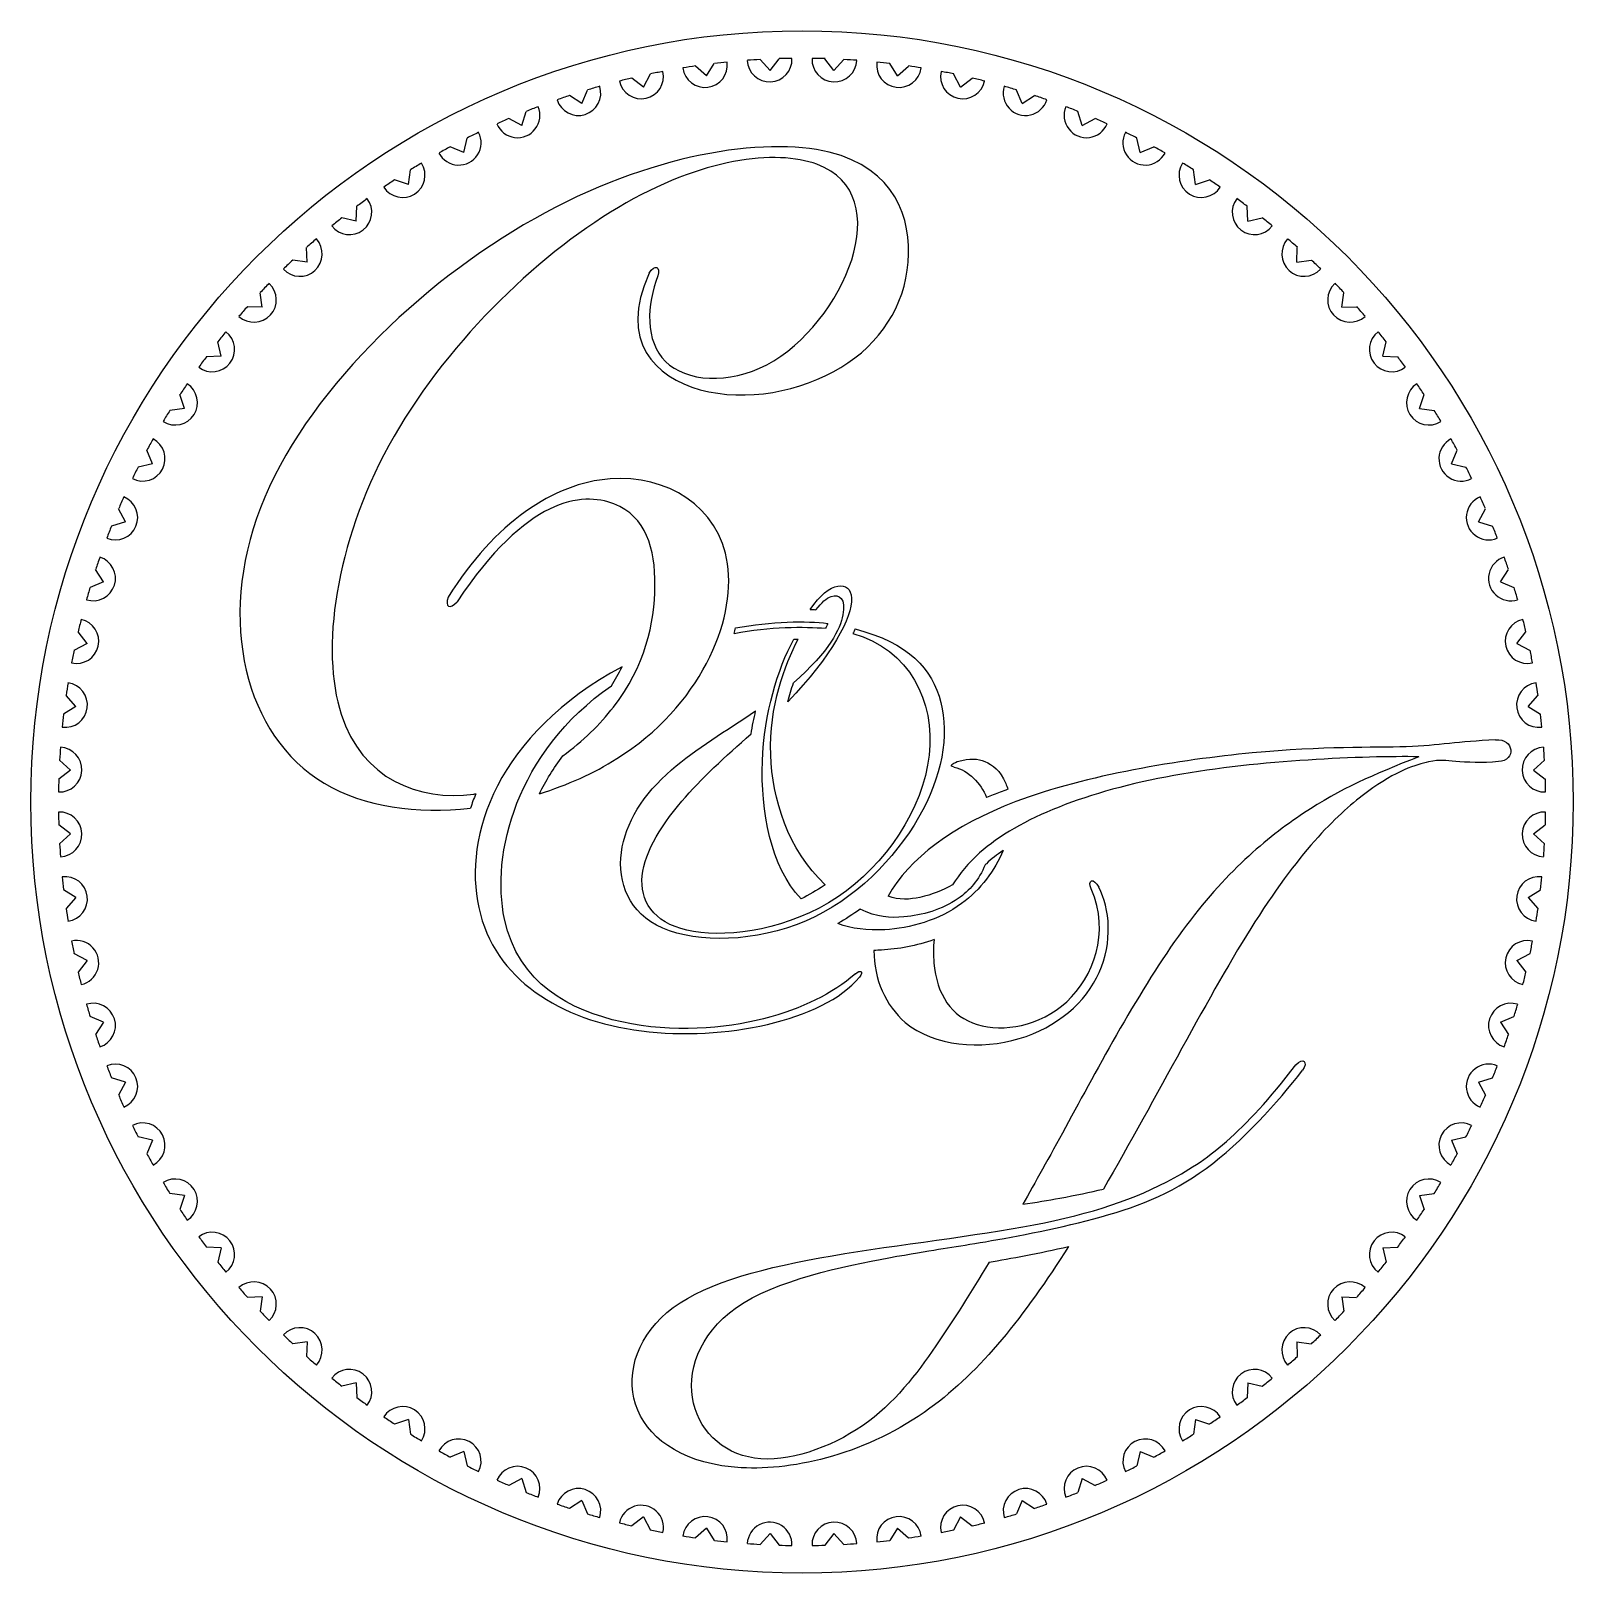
# Model space of a CAD drawing. Header units: millimetres. Extents: x 142 to 258, y 18 to 134.
import ezdxf

# ---------------------------------------------------------------- set-up
doc = ezdxf.new("R2010")
doc.units = ezdxf.units.MM
doc.layers.add('clamshell', color=178, linetype='Continuous', lineweight=25, true_color=0x000000)
doc.layers.add('exploded and trimmed', color=178, linetype='Continuous', lineweight=25, true_color=0x000000)

msp = doc.modelspace()

# ---------------------------------------------------------------- linework, layer by layer
at = {"layer": 'clamshell'}
for p, q in [((192.36, 130.77), (191.54, 131.52)), ((192.36, 130.77), (192.95, 131.7)), ((197.14, 131.19), (196.39, 132)), ((197.14, 131.19), (197.82, 132.07)), ((201.95, 131.19), (201.27, 132.07)), ((201.95, 131.19), (202.7, 132)), ((206.73, 130.77), (206.14, 131.7)), ((206.73, 130.77), (207.55, 131.52)), ((187.62, 129.94), (186.74, 130.61)), ((187.62, 129.94), (188.14, 130.92)), ((211.47, 129.94), (210.95, 130.92)), ((211.47, 129.94), (212.35, 130.61)), ((182.98, 128.69), (182.05, 129.29)), ((182.98, 128.69), (183.41, 129.71)), ((216.11, 128.69), (215.68, 129.71)), ((216.11, 128.69), (217.04, 129.29)), ((178.47, 127.05), (178.8, 128.1)), ((220.62, 127.05), (220.29, 128.1)), ((178.47, 127.05), (177.49, 127.56)), ((220.62, 127.05), (221.6, 127.56)), ((174.11, 125.02), (173.09, 125.44)), ((174.11, 125.02), (174.36, 126.1)), ((224.98, 125.02), (224.74, 126.1)), ((224.98, 125.02), (226, 125.44)), ((169.95, 122.62), (170.1, 123.71)), ((229.14, 122.62), (228.99, 123.71)), ((169.95, 122.62), (168.9, 122.95)), ((229.14, 122.62), (230.19, 122.95)), ((166.02, 119.86), (166.07, 120.97)), ((233.07, 119.86), (233.02, 120.97)), ((166.02, 119.86), (164.94, 120.1)), ((233.07, 119.86), (234.15, 120.1)), ((162.34, 116.77), (162.29, 117.88)), ((236.75, 116.77), (236.8, 117.88)), ((162.34, 116.77), (161.24, 116.91)), ((236.75, 116.77), (237.85, 116.91)), ((158.94, 113.37), (158.8, 114.47)), ((240.15, 113.37), (240.29, 114.47)), ((158.94, 113.37), (157.83, 113.42)), ((240.15, 113.37), (241.26, 113.42)), ((155.85, 109.69), (155.61, 110.77)), ((243.24, 109.69), (243.48, 110.77)), ((155.85, 109.69), (154.74, 109.64)), ((243.24, 109.69), (244.35, 109.64)), ((153.09, 105.76), (152.76, 106.81)), ((246, 105.76), (246.33, 106.81)), ((153.09, 105.76), (152, 105.61)), ((246, 105.76), (247.09, 105.61)), ((150.69, 101.6), (150.27, 102.62)), ((248.4, 101.6), (248.82, 102.62)), ((150.69, 101.6), (149.61, 101.36)), ((248.4, 101.6), (249.48, 101.36)), ((148.66, 97.24), (148.15, 98.22)), ((250.43, 97.24), (250.94, 98.22)), ((148.66, 97.24), (147.61, 96.91)), ((250.43, 97.24), (251.48, 96.91)), ((147.02, 92.73), (146.42, 93.66)), ((252.07, 92.73), (252.67, 93.66)), ((147.02, 92.73), (146, 92.3)), ((252.07, 92.73), (253.09, 92.3)), ((145.77, 88.09), (145.1, 88.97)), ((253.32, 88.09), (253.99, 88.97)), ((145.77, 88.09), (144.79, 87.57)), ((253.32, 88.09), (254.3, 87.57)), ((144.94, 83.35), (144.19, 84.17)), ((254.15, 83.35), (254.9, 84.17)), ((144.94, 83.35), (144.01, 82.76)), ((254.15, 83.35), (255.08, 82.76)), ((144.52, 78.57), (143.71, 79.32)), ((254.57, 78.57), (255.38, 79.32)), ((144.52, 78.57), (143.64, 77.89)), ((254.57, 78.57), (255.45, 77.89)), ((144.52, 73.76), (143.64, 74.44)), ((254.57, 73.76), (255.45, 74.44)), ((144.52, 73.76), (143.71, 73.01)), ((254.57, 73.76), (255.38, 73.01)), ((144.94, 68.98), (144.01, 69.57)), ((144.94, 68.98), (144.19, 68.16)), ((254.15, 68.98), (255.08, 69.57)), ((254.15, 68.98), (254.9, 68.16)), ((145.77, 64.24), (144.79, 64.76)), ((145.77, 64.24), (145.1, 63.36)), ((253.32, 64.24), (254.3, 64.76)), ((253.32, 64.24), (253.99, 63.36)), ((147.02, 59.6), (146, 60.03)), ((147.02, 59.6), (146.42, 58.67)), ((252.07, 59.6), (253.09, 60.03)), ((252.07, 59.6), (252.67, 58.67)), ((148.66, 55.09), (147.61, 55.42)), ((148.66, 55.09), (148.15, 54.11)), ((250.43, 55.09), (251.48, 55.42)), ((250.43, 55.09), (250.94, 54.11)), ((150.69, 50.73), (149.61, 50.98)), ((150.69, 50.73), (150.27, 49.71)), ((248.4, 50.73), (249.48, 50.98)), ((248.4, 50.73), (248.82, 49.71)), ((153.09, 46.57), (152, 46.72)), ((153.09, 46.57), (152.76, 45.52)), ((246, 46.57), (247.09, 46.72)), ((246, 46.57), (246.33, 45.52)), ((155.85, 42.64), (154.74, 42.69)), ((155.85, 42.64), (155.61, 41.56)), ((243.24, 42.64), (244.35, 42.69)), ((243.24, 42.64), (243.48, 41.56)), ((158.94, 38.96), (157.83, 38.91)), ((158.94, 38.96), (158.8, 37.86)), ((240.15, 38.96), (241.26, 38.91)), ((240.15, 38.96), (240.29, 37.86)), ((162.34, 35.56), (161.24, 35.42)), ((162.34, 35.56), (162.29, 34.45)), ((236.75, 35.56), (237.85, 35.42)), ((236.75, 35.56), (236.8, 34.45)), ((166.02, 32.47), (164.94, 32.23)), ((166.02, 32.47), (166.07, 31.36)), ((233.07, 32.47), (233.02, 31.36)), ((233.07, 32.47), (234.15, 32.23)), ((169.95, 29.71), (168.9, 29.38)), ((169.95, 29.71), (170.1, 28.62)), ((229.14, 29.71), (228.99, 28.62)), ((229.14, 29.71), (230.19, 29.38)), ((174.11, 27.31), (173.09, 26.89)), ((174.11, 27.31), (174.36, 26.23)), ((224.98, 27.31), (224.74, 26.23)), ((224.98, 27.31), (226, 26.89)), ((178.47, 25.28), (177.49, 24.77)), ((178.47, 25.28), (178.8, 24.23)), ((220.62, 25.28), (220.29, 24.23)), ((220.62, 25.28), (221.6, 24.77)), ((182.98, 23.64), (182.05, 23.04)), ((182.98, 23.64), (183.41, 22.62)), ((216.11, 23.64), (215.68, 22.62)), ((216.11, 23.64), (217.04, 23.04)), ((187.62, 22.39), (186.74, 21.72)), ((187.62, 22.39), (188.14, 21.41)), ((211.47, 22.39), (210.95, 21.41)), ((211.47, 22.39), (212.35, 21.72)), ((192.36, 21.56), (191.54, 20.81)), ((192.36, 21.56), (192.95, 20.63)), ((197.14, 21.14), (196.39, 20.33)), ((197.14, 21.14), (197.82, 20.26)), ((201.95, 21.14), (201.27, 20.26)), ((201.95, 21.14), (202.7, 20.33)), ((206.73, 21.56), (206.14, 20.63)), ((206.73, 21.56), (207.55, 20.81))]:
    msp.add_line(p, q, dxfattribs=at)
for centre, radius, start, end in [((187.45, 130.74), 1.68, 192.5, 12.5), ((199.55, 76.17), 55.93, 100.7813, 101.7694), ((192.25, 131.59), 1.68, 187.5, 7.5), ((199.55, 76.17), 55.93, 98.2306, 99.2187), ((199.55, 76.17), 55.93, 95.7813, 96.7694), ((197.11, 132.01), 1.68, 182.5, 2.5), ((199.55, 76.17), 55.93, 93.2306, 94.2187), ((199.55, 76.17), 55.93, 90.7813, 91.7694), ((199.55, 76.17), 55.93, 88.2306, 89.2187), ((201.98, 132.01), 1.68, 177.5, 357.5), ((199.55, 76.17), 55.93, 85.7813, 86.7694), ((206.84, 131.59), 1.68, 172.5, 352.5), ((199.55, 76.17), 55.93, 83.2306, 84.2187), ((199.55, 76.17), 55.93, 80.7813, 81.7694), ((211.64, 130.74), 1.68, 167.5, 347.5), ((199.55, 76.17), 55.93, 78.2306, 79.2187), ((182.73, 129.48), 1.68, 197.5, 17.5), ((199.55, 76.17), 55.93, 105.7813, 106.7694), ((199.55, 76.17), 55.93, 103.2306, 104.2187), ((199.55, 76.17), 55.93, 75.7813, 76.7694), ((216.36, 129.48), 1.68, 162.5, 342.5), ((199.55, 76.17), 55.93, 73.2306, 74.2187), ((199.55, 76.17), 55.93, 108.2306, 109.2187), ((199.55, 76.17), 55.93, 70.7813, 71.7694), ((178.15, 127.81), 1.68, 202.5, 22.5), ((199.55, 76.17), 55.93, 110.7813, 111.7694), ((220.94, 127.81), 1.68, 157.5, 337.5), ((199.55, 76.17), 55.93, 68.2306, 69.2187), ((173.73, 125.75), 1.68, 207.5, 27.5), ((199.55, 76.17), 55.93, 115.7813, 116.7694), ((199.55, 76.17), 55.93, 113.2306, 114.2187), ((199.55, 76.17), 55.93, 65.7813, 66.7694), ((225.36, 125.75), 1.68, 152.5, 332.5), ((199.55, 76.17), 55.93, 63.2306, 64.2187), ((199.55, 76.17), 55.93, 118.2306, 119.2187), ((199.55, 76.17), 55.93, 60.7813, 61.7694), ((169.51, 123.31), 1.68, 212.5, 32.5), ((199.55, 76.17), 55.93, 120.7813, 121.7694), ((229.58, 123.31), 1.68, 147.5, 327.5), ((199.55, 76.17), 55.93, 58.2306, 59.2187), ((199.55, 76.17), 55.93, 123.2306, 124.2187), ((199.55, 76.17), 55.93, 55.7813, 56.7694), ((165.51, 120.52), 1.68, 217.5, 37.5), ((199.55, 76.17), 55.93, 125.7813, 126.7694), ((233.58, 120.52), 1.68, 142.5, 322.5), ((199.55, 76.17), 55.93, 53.2306, 54.2187), ((199.55, 76.17), 55.93, 128.2306, 129.2187), ((199.55, 76.17), 55.93, 50.7813, 51.7694), ((161.78, 117.38), 1.68, 222.5, 42.5), ((199.55, 76.17), 55.93, 130.7813, 131.7694), ((237.31, 117.38), 1.68, 137.5, 317.5), ((199.55, 76.17), 55.93, 48.2306, 49.2187), ((199.55, 76.17), 55.93, 133.2306, 134.2187), ((199.55, 76.17), 55.93, 45.7813, 46.7694), ((158.33, 113.93), 1.68, 227.5, 47.5), ((199.55, 76.17), 55.93, 135.7813, 136.7694), ((240.76, 113.93), 1.68, 132.5, 312.5), ((199.55, 76.17), 55.93, 43.2306, 44.2187), ((199.55, 76.17), 55.93, 138.2306, 139.2187), ((199.55, 76.17), 55.93, 40.7813, 41.7694), ((155.19, 110.2), 1.68, 232.5, 52.5), ((199.55, 76.17), 55.93, 140.7813, 141.7694), ((243.9, 110.2), 1.68, 127.5, 307.5), ((199.55, 76.17), 55.93, 38.2306, 39.2187), ((199.55, 76.17), 55.93, 143.2306, 144.2187), ((199.55, 76.17), 55.93, 35.7813, 36.7694), ((152.4, 106.2), 1.68, 237.5, 57.5), ((199.55, 76.17), 55.93, 145.7813, 146.7694), ((246.69, 106.2), 1.68, 122.5, 302.5), ((199.55, 76.17), 55.93, 33.2306, 34.2187), ((199.55, 76.17), 55.93, 148.2306, 149.2187), ((199.55, 76.17), 55.93, 30.7813, 31.7694), ((149.96, 101.98), 1.68, 242.5, 62.5), ((199.55, 76.17), 55.93, 150.7813, 151.7694), ((249.13, 101.98), 1.68, 117.5, 297.5), ((199.55, 76.17), 55.93, 28.2306, 29.2187), ((199.55, 76.17), 55.93, 153.2306, 154.2187), ((199.55, 76.17), 55.93, 25.7813, 26.7694), ((147.9, 97.56), 1.68, 247.5, 67.5), ((199.55, 76.17), 55.93, 155.7813, 156.7694), ((251.19, 97.56), 1.68, 112.5, 292.5), ((199.55, 76.17), 55.93, 23.2306, 24.2187), ((199.55, 76.17), 55.93, 158.2306, 159.2187), ((199.55, 76.17), 55.93, 20.7813, 21.7694), ((146.23, 92.98), 1.68, 252.5, 72.5), ((199.55, 76.17), 55.93, 160.7813, 161.7694), ((252.86, 92.98), 1.68, 107.5, 287.5), ((199.55, 76.17), 55.93, 18.2306, 19.2187), ((199.55, 76.17), 55.93, 163.2306, 164.2187), ((199.55, 76.17), 55.93, 15.7813, 16.7694), ((144.97, 88.26), 1.68, 257.5, 77.5), ((199.55, 76.17), 55.93, 165.7813, 166.7694), ((254.12, 88.26), 1.68, 102.5, 282.5), ((199.55, 76.17), 55.93, 13.2306, 14.2187), ((199.55, 76.17), 55.93, 168.2306, 169.2187), ((199.55, 76.17), 55.93, 10.7813, 11.7694), ((144.12, 83.46), 1.68, 262.5, 82.5), ((199.55, 76.17), 55.93, 170.7813, 171.7694), ((254.97, 83.46), 1.68, 97.5, 277.5), ((199.55, 76.17), 55.93, 8.2306, 9.2187), ((199.55, 76.17), 55.93, 173.2306, 174.2187), ((199.55, 76.17), 55.93, 5.7813, 6.7694), ((143.7, 78.6), 1.68, 267.5, 87.5), ((199.55, 76.17), 55.93, 175.7813, 176.7694), ((255.39, 78.6), 1.68, 92.5, 272.5), ((199.55, 76.17), 55.93, 3.2306, 4.2187), ((199.55, 76.17), 55.93, 178.2306, 179.2187), ((199.55, 76.17), 55.93, 0.7813, 1.7694), ((199.55, 76.17), 55.93, 180.7813, 181.7694), ((143.7, 73.73), 1.68, 272.5, 92.5), ((255.39, 73.73), 1.68, 87.5, 267.5), ((199.55, 76.17), 55.93, 358.2306, 359.2187), ((199.55, 76.17), 55.93, 183.2306, 184.2187), ((199.55, 76.17), 55.93, 355.7813, 356.7694), ((144.12, 68.87), 1.68, 277.5, 97.5), ((199.55, 76.17), 55.93, 185.7813, 186.7694), ((254.97, 68.87), 1.68, 82.5, 262.5), ((199.55, 76.17), 55.93, 353.2306, 354.2187), ((199.55, 76.17), 55.93, 188.2306, 189.2187), ((199.55, 76.17), 55.93, 350.7813, 351.7694), ((144.97, 64.07), 1.68, 282.5, 102.5), ((199.55, 76.17), 55.93, 190.7813, 191.7694), ((254.12, 64.07), 1.68, 77.5, 257.5), ((199.55, 76.17), 55.93, 348.2306, 349.2187), ((199.55, 76.17), 55.93, 193.2306, 194.2187), ((199.55, 76.17), 55.93, 345.7813, 346.7694), ((146.23, 59.35), 1.68, 287.5, 107.5), ((199.55, 76.17), 55.93, 195.7813, 196.7694), ((252.86, 59.35), 1.68, 72.5, 252.5), ((199.55, 76.17), 55.93, 343.2306, 344.2187), ((199.55, 76.17), 55.93, 198.2306, 199.2187), ((199.55, 76.17), 55.93, 340.7813, 341.7694), ((147.9, 54.77), 1.68, 292.5, 112.5), ((199.55, 76.17), 55.93, 200.7813, 201.7694), ((251.19, 54.77), 1.68, 67.5, 247.5), ((199.55, 76.17), 55.93, 338.2306, 339.2187), ((199.55, 76.17), 55.93, 203.2306, 204.2187), ((199.55, 76.17), 55.93, 335.7813, 336.7694), ((149.96, 50.35), 1.68, 297.5, 117.5), ((199.55, 76.17), 55.93, 205.7813, 206.7694), ((249.13, 50.35), 1.68, 62.5, 242.5), ((199.55, 76.17), 55.93, 333.2306, 334.2187), ((199.55, 76.17), 55.93, 208.2306, 209.2187), ((199.55, 76.17), 55.93, 330.7813, 331.7694), ((152.4, 46.13), 1.68, 302.5, 122.5), ((246.69, 46.13), 1.68, 57.5, 237.5), ((199.55, 76.17), 55.93, 210.7813, 211.7694), ((199.55, 76.17), 55.93, 328.2306, 329.2187), ((199.55, 76.17), 55.93, 213.2306, 214.2187), ((199.55, 76.17), 55.93, 325.7813, 326.7694), ((155.19, 42.13), 1.68, 307.5, 127.5), ((199.55, 76.17), 55.93, 215.7813, 216.7694), ((243.9, 42.13), 1.68, 52.5, 232.5), ((199.55, 76.17), 55.93, 323.2306, 324.2187), ((199.55, 76.17), 55.93, 218.2306, 219.2187), ((199.55, 76.17), 55.93, 320.7813, 321.7694), ((158.33, 38.4), 1.68, 312.5, 132.5), ((199.55, 76.17), 55.93, 220.7813, 221.7694), ((240.76, 38.4), 1.68, 47.5, 227.5), ((199.55, 76.17), 55.93, 318.2306, 319.2187), ((199.55, 76.17), 55.93, 223.2306, 224.2187), ((199.55, 76.17), 55.93, 315.7813, 316.7694), ((161.78, 34.95), 1.68, 317.5, 137.5), ((199.55, 76.17), 55.93, 225.7813, 226.7694), ((237.31, 34.95), 1.68, 42.5, 222.5), ((199.55, 76.17), 55.93, 313.2306, 314.2187), ((199.55, 76.17), 55.93, 228.2306, 229.2187), ((199.55, 76.17), 55.93, 310.7813, 311.7694), ((165.51, 31.81), 1.68, 322.5, 142.5), ((199.55, 76.17), 55.93, 230.7813, 231.7694), ((233.58, 31.81), 1.68, 37.5, 217.5), ((199.55, 76.17), 55.93, 308.2306, 309.2187), ((199.55, 76.17), 55.93, 233.2306, 234.2187), ((199.55, 76.17), 55.93, 305.7813, 306.7694), ((169.51, 29.02), 1.68, 327.5, 147.5), ((229.58, 29.02), 1.68, 32.5, 212.5), ((199.55, 76.17), 55.93, 235.7813, 236.7694), ((199.55, 76.17), 55.93, 303.2306, 304.2187), ((199.55, 76.17), 55.93, 238.2306, 239.2187), ((173.73, 26.58), 1.68, 332.5, 152.5), ((225.36, 26.58), 1.68, 27.5, 207.5), ((199.55, 76.17), 55.93, 300.7813, 301.7694), ((199.55, 76.17), 55.93, 240.7813, 241.7694), ((199.55, 76.17), 55.93, 298.2306, 299.2187), ((199.55, 76.17), 55.93, 243.2306, 244.2187), ((178.15, 24.52), 1.68, 337.5, 157.5), ((220.94, 24.52), 1.68, 22.5, 202.5), ((199.55, 76.17), 55.93, 295.7813, 296.7694), ((199.55, 76.17), 55.93, 245.7813, 246.7694), ((182.73, 22.85), 1.68, 342.5, 162.5), ((216.36, 22.85), 1.68, 17.5, 197.5), ((199.55, 76.17), 55.93, 293.2306, 294.2187), ((199.55, 76.17), 55.93, 248.2306, 249.2187), ((199.55, 76.17), 55.93, 250.7813, 251.7694), ((187.45, 21.59), 1.68, 347.5, 167.5), ((211.64, 21.59), 1.68, 12.5, 192.5), ((199.55, 76.17), 55.93, 288.2306, 289.2187), ((199.55, 76.17), 55.93, 290.7813, 291.7694), ((199.55, 76.17), 55.93, 253.2306, 254.2187), ((192.25, 20.74), 1.68, 352.5, 172.5), ((206.84, 20.74), 1.68, 7.5, 187.5), ((199.55, 76.17), 55.93, 285.7813, 286.7694), ((199.55, 76.17), 55.93, 255.7813, 256.7694), ((199.55, 76.17), 55.93, 258.2306, 259.2187), ((199.55, 76.17), 55.93, 260.7813, 261.7694), ((197.11, 20.32), 1.68, 357.5, 177.5), ((201.98, 20.32), 1.68, 2.5, 182.5), ((199.55, 76.17), 55.93, 278.2306, 279.2187), ((199.55, 76.17), 55.93, 280.7813, 281.7694), ((199.55, 76.17), 55.93, 283.2306, 284.2187), ((199.55, 76.17), 55.93, 263.2306, 264.2187), ((199.55, 76.17), 55.93, 265.7813, 266.7694), ((199.55, 76.17), 55.93, 268.2306, 269.2187), ((199.55, 76.17), 55.93, 270.7813, 271.7694), ((199.55, 76.17), 55.93, 273.2306, 274.2187), ((199.55, 76.17), 55.93, 275.7813, 276.7694)]:
    msp.add_arc(centre, radius, start, end, dxfattribs=at)
at = {"layer": 'exploded and trimmed'}
msp.add_circle((199.55, 76.17), 58, dxfattribs=at)
for points, knots in [([(188.04, 115.93), (185.75, 110.8), (191.18, 105.44), (203.62, 107.82), (209.08, 116.3), (205.26, 127.59), (179.45, 123.55), (153.43, 98.43), (158.71, 76.78), (170.6, 75.26), (174.61, 75.7)], [0, 0, 0, 0, 1, 2, 3, 4, 5, 6, 7, 7.504733, 7.504733, 7.504733, 7.504733]), ([(188.71, 115.73), (187.86, 113.6), (187.6, 108.03), (197.25, 107.29), (204.81, 117.12), (203.2, 125.92), (186.41, 123.96), (165.56, 103.57), (162.2, 79.64), (170.77, 76.16), (174.96, 76.78), (175.01, 76.79)], [0, 0, 0, 0, 1, 2, 3, 4, 5, 6, 7, 8, 8.012881, 8.012881, 8.012881, 8.012881]), ([(179.79, 76.78), (181.9, 77.44), (191.13, 81.6), (197.28, 96.08), (185.36, 103.14), (176.4, 97.16), (172.94, 91.57)], [7.723934, 7.723934, 7.723934, 7.723934, 8, 9, 10, 11, 11, 11, 11]), ([(181.56, 79.64), (183.05, 80.72), (187.43, 84.99), (189.19, 92.87), (187.14, 100.01), (178.83, 99.06), (173.61, 91.23)], [8.573219, 8.573219, 8.573219, 8.573219, 9, 10, 11, 12, 12, 12, 12]), ([(200.15, 90.64), (201.62, 92.84), (204.85, 92.88), (201.79, 87.16), (198.48, 83.71)], [0.112441, 0.112441, 0.112441, 0.112441, 1, 1.929209, 1.929209, 1.929209, 1.929209]), ([(200.59, 90.63), (201.02, 91.18), (202.13, 92.1), (203.26, 91.02), (201.65, 87.53), (198.9, 85.12)], [2.482658, 2.482658, 2.482658, 2.482658, 3, 4, 4.889259, 4.889259, 4.889259, 4.889259]), ([(203.54, 89.18), (207.55, 88.15), (211.15, 84.2), (209.56, 75.04), (200.51, 65.68), (187.27, 65.47), (184.88, 72.47), (188.77, 78.54), (193.88, 81.54), (196.06, 83.01)], [0, 0, 0, 0, 1, 2, 3, 4, 5, 6, 6.848989, 6.848989, 6.848989, 6.848989]), ([(203.37, 88.84), (207.65, 87.64), (211.47, 79.84), (203.02, 67.23), (189.76, 65.32), (186.32, 70.02), (189.79, 75.91), (193.77, 79.6), (195.71, 81.28)], [0, 0, 0, 0, 1, 2, 3, 4, 5, 5.83541, 5.83541, 5.83541, 5.83541]), ([(199.48, 68.88), (197.17, 71.3), (195.7, 79.67), (197.71, 86.12), (198.92, 88.41)], [0.116681, 0.116681, 0.116681, 0.116681, 1, 1.877795, 1.877795, 1.877795, 1.877795]), ([(201.29, 69.94), (198.47, 72.59), (196, 80.67), (198.25, 86.42), (199.25, 88.42)], [0.103932, 0.103932, 0.103932, 0.103932, 1, 1.996398, 1.996398, 1.996398, 1.996398]), ([(251.71, 80.84), (248.87, 80.71), (246.16, 80.11), (235.12, 80.49), (214.53, 77.17), (207.59, 71.89), (206.02, 69.08)], [0, 0, 0, 0, 1, 2, 3, 3.899421, 3.899421, 3.899421, 3.899421]), ([(245.94, 79.57), (241.8, 79.63), (226.2, 79.02), (214.34, 74.36), (211.38, 70.76), (210.87, 69.93)], [0, 0, 0, 0, 1, 2, 2.290193, 2.290193, 2.290193, 2.290193]), ([(211.21, 79.2), (212.23, 79.49), (213.26, 79.38), (214.55, 78.49), (214.98, 77.28), (215.03, 77.12)], [0, 0, 0, 0, 1, 2, 2.141026, 2.141026, 2.141026, 2.141026]), ([(245.94, 79.57), (242.5, 78.22), (237.62, 76.11), (228.19, 68.18), (220.17, 53.1), (217.07, 47.53), (216.15, 45.91)], [0, 0, 0, 0, 1, 2, 3, 3.509296, 3.509296, 3.509296, 3.509296]), ([(251.92, 79.2), (250.75, 79.09), (248.26, 79.2), (247.25, 79.46), (242.73, 78.05), (234.42, 70.07), (226.15, 53.83), (222.21, 47.05)], [0, 0, 0, 0, 1, 2, 3, 4, 4.967542, 4.967542, 4.967542, 4.967542]), ([(215.03, 77.12), (214.83, 77.05), (214.29, 76.85), (213.76, 76.64), (213.43, 76.5)], [2.9638806, 2.9638806, 2.9638806, 2.9638806, 3, 3.0660223, 3.0660223, 3.0660223, 3.0660223]), ([(214.67, 72.52), (214.06, 71.06), (211.69, 67.79), (206.19, 66.25), (203.29, 66.64), (202.24, 67.02)], [3.158483, 3.158483, 3.158483, 3.158483, 4, 5, 5.681549, 5.681549, 5.681549, 5.681549]), ([(214.67, 72.52), (214.21, 72.2), (213.76, 71.84), (213.35, 71.47), (213.32, 71.44)], [1.8692829, 1.8692829, 1.8692829, 1.8692829, 2, 2.0105862, 2.0105862, 2.0105862, 2.0105862]), ([(213.32, 71.44), (212.86, 70.31), (211.08, 68.31), (207.43, 67.35), (205.19, 67.48), (203.91, 68.11)], [1.315743, 1.315743, 1.315743, 1.315743, 2, 3, 3.769041, 3.769041, 3.769041, 3.769041]), ([(201.29, 69.94), (201.26, 69.92), (200.67, 69.52), (200.07, 69.17), (199.48, 68.88)], [1.9922364, 1.9922364, 1.9922364, 1.9922364, 2, 2.1544096, 2.1544096, 2.1544096, 2.1544096]), ([(204.95, 65), (204.96, 62.85), (207.12, 57.88), (216.55, 57.31), (223.08, 63.01), (222.73, 68.17), (221.86, 69.75)], [4.324087, 4.324087, 4.324087, 4.324087, 5, 6, 7, 8, 8, 8, 8]), ([(210.87, 69.93), (210.11, 69.53), (208.76, 68.93), (206.83, 68.76), (206.02, 69.08)], [2.356765, 2.356765, 2.356765, 2.356765, 3, 3.50636, 3.50636, 3.50636, 3.50636]), ([(209.48, 65.82), (209.42, 65.21), (209.42, 62.03), (211.9, 58.39), (220.21, 59.73), (222.73, 66.29), (221.3, 69.63)], [2.774298, 2.774298, 2.774298, 2.774298, 3, 4, 5, 6, 6, 6, 6]), ([(209.48, 65.82), (208.19, 65.35), (206.49, 65.05), (205.14, 65.01), (204.95, 65)], [4.3936348, 4.3936348, 4.3936348, 4.3936348, 5, 5.1013763, 5.1013763, 5.1013763, 5.1013763]), ([(219.59, 42.73), (216.29, 37.52), (208.94, 28.23), (193.61, 24.57), (185.46, 29.82), (187.7, 38.65), (200.06, 42.15), (217.39, 44.01), (227.25, 47.06), (232.72, 51.23), (236.69, 56.39)], [5.182627, 5.182627, 5.182627, 5.182627, 6, 7, 8, 9, 10, 11, 12, 13, 13, 13, 13]), ([(213.61, 41.55), (212.21, 39.21), (209.74, 35.29), (204.87, 28.71), (195.28, 25.33), (189.86, 30.87), (193.11, 39.44), (208.82, 42.44), (211.74, 42.77), (221.82, 44.63), (229.94, 47.61), (235.33, 53.57), (237.2, 55.99)], [4.036366, 4.036366, 4.036366, 4.036366, 5, 6, 7, 8, 9, 10, 11, 12, 13, 14, 14, 14, 14]), ([(216.15, 45.91), (217.12, 46.06), (219.28, 46.41), (221.19, 46.81), (222.21, 47.05)], [10.8033363, 10.8033363, 10.8033363, 10.8033363, 11, 11.2560948, 11.2560948, 11.2560948, 11.2560948])]:
    msp.add_open_spline(points, degree=3, knots=knots, dxfattribs=at)
for points in [[(188.04, 115.93), (188.49, 116.66), (188.93, 116.44), (188.71, 115.73)], [(172.94, 91.57), (172.66, 90.84), (173.07, 90.62), (173.61, 91.23)], [(200.15, 90.64), (200.3, 90.64), (200.45, 90.63), (200.59, 90.63)], [(194.44, 88.84), (197.09, 89.36), (199.75, 89.37), (201.32, 89.23)], [(194.55, 89.26), (197.21, 89.74), (199.92, 89.81), (201.48, 89.6)], [(201.48, 89.6), (201.43, 89.48), (201.38, 89.36), (201.32, 89.23)], [(194.44, 88.84), (194.48, 88.98), (194.52, 89.12), (194.55, 89.26)], [(198.92, 88.41), (199.03, 88.42), (199.14, 88.42), (199.25, 88.42)], [(203.54, 89.18), (203.49, 89.07), (203.43, 88.95), (203.37, 88.84)], [(186.01, 86.33), (176.6, 81.26), (171.51, 65.95), (186.21, 56.62), (201.09, 59.7), (203.88, 62.98)], [(185.21, 84.91), (185.49, 85.35), (185.76, 85.83), (186.01, 86.33)], [(203.56, 63.23), (201.81, 61.77), (197.47, 59.46), (186.07, 58.43), (174.26, 64.54), (178.02, 79.89), (185.21, 84.91)], [(198.48, 83.71), (198.61, 84.21), (198.75, 84.68), (198.9, 85.12)], [(195.71, 81.28), (195.81, 81.88), (195.93, 82.45), (196.06, 83.01)], [(251.71, 80.84), (253.1, 80.97), (253.3, 79.27), (251.92, 79.2)], [(179.79, 76.78), (180.27, 77.75), (180.86, 78.71), (181.56, 79.64)], [(211, 78.79), (210.56, 78.88), (210.87, 79.06), (211.21, 79.2)], [(211, 78.79), (212.09, 78.53), (212.98, 77.6), (213.43, 76.5)], [(175.01, 76.79), (174.86, 76.42), (174.73, 76.06), (174.61, 75.7)], [(221.3, 69.63), (220.95, 70.32), (221.52, 70.5), (221.86, 69.75)], [(203.91, 68.11), (203.38, 67.72), (202.82, 67.35), (202.24, 67.02)], [(203.56, 63.23), (203.94, 63.59), (204.23, 63.42), (203.88, 62.98)], [(236.69, 56.39), (237.23, 57.03), (237.64, 56.59), (237.2, 55.99)], [(213.61, 41.55), (215.21, 41.83), (217.38, 42.23), (219.59, 42.73)]]:
    msp.add_open_spline(points, degree=3, dxfattribs=at)

doc.saveas('drawing.dxf')
